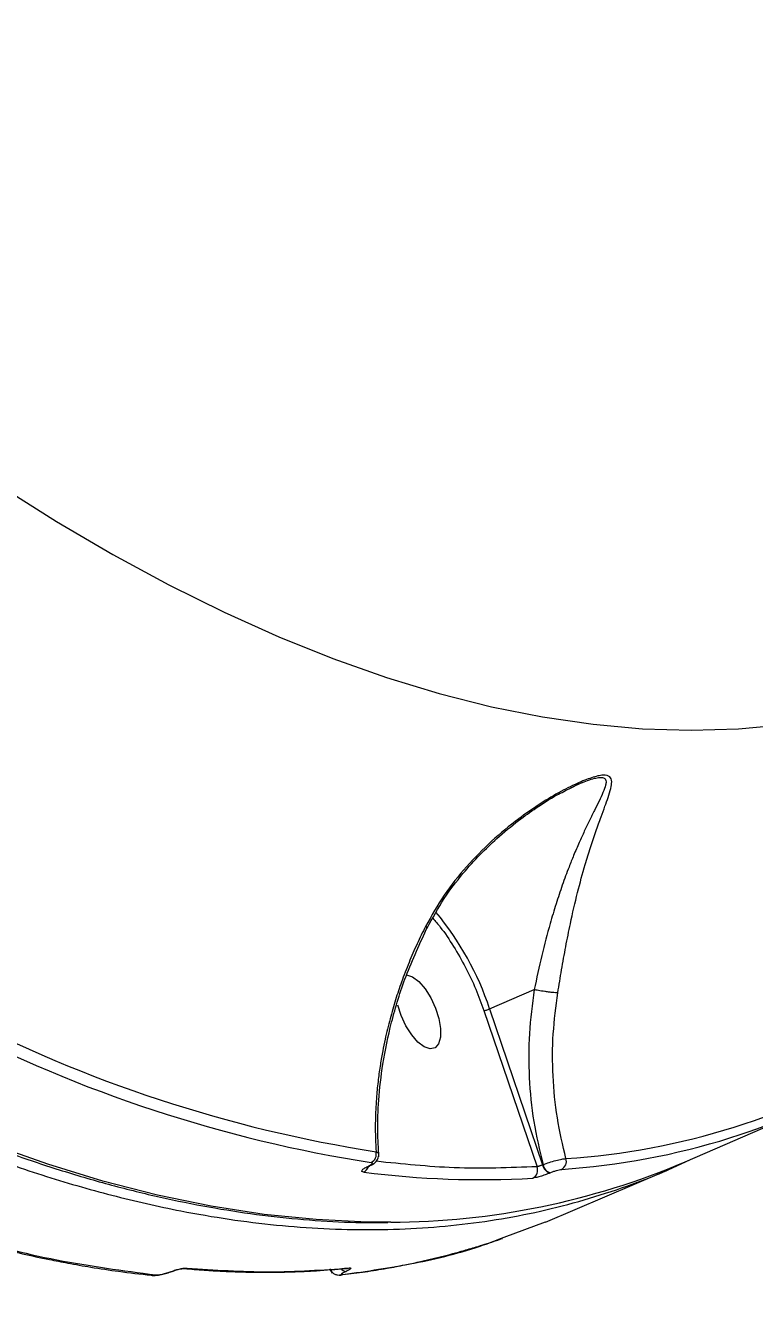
# Model space of a CAD drawing. Header units: millimetres. Extents: x -6332 to 8932, y -6739 to 7096.
# Drawn here: x -2958.7 to -2876, y -2820.2 to -2676.1 of the extents above; entities that cross this region are included whole.
import ezdxf

# ---------------------------------------------------------------- set-up
doc = ezdxf.new("R2010")
doc.units = ezdxf.units.MM
for name, color, linetype in [('DIKOM_ОБЪЕКТ', 7, 'Continuous'), ('DIKOM_РАЗМЕР_ЗОНА', 7, 'Continuous'), ('DIKOM_РАЗМЕР_ОБЪЕКТА', 7, 'Continuous')]:
    doc.layers.add(name, color=color, linetype=linetype)
doc.styles.add('style1', font='arial.ttf', dxfattribs={"width": 0.8})
doc.dimstyles.new('1-50', dxfattribs={"dimtxt": 300, "dimasz": 200, "dimexe": 100, "dimexo": 0, "dimgap": 100, "dimtad": 1, "dimtxsty": 'style1', "dimcen": 200, "dimclrd": 7, "dimclre": 7, "dimclrt": 7, "dimadec": 1, "dimazin": 2, "dimtfac": 1, "dimtmove": 0, "dimatfit": 2, "dimfxl": 0, "dimlwd": 25, "dimlwe": 18, "dimarcsym": 0})

# ---------------------------------------------------------------- blocks, each defined once
blk = doc.blocks.new('*D9')
at = {"layer": 'Defpoints', "color": 0, "transparency": 16777216}
for p in [(777.17, 5593.97), (-4228.73, -3389.78), (7301.72, -3389.78)]:
    blk.add_point(p, dxfattribs=at)
at = {"layer": 'DIKOM_РАЗМЕР_ОБЪЕКТА', "color": 7, "lineweight": 18, "transparency": 16777216}
for p, q in [((777.17, 5593.97), (7401.72, 5593.97)), ((-4228.73, -3389.78), (7401.72, -3389.78))]:
    blk.add_line(p, q, dxfattribs=at)
at = {"layer": 'DIKOM_РАЗМЕР_ОБЪЕКТА', "color": 7, "lineweight": 25, "transparency": 16777216}
blk.add_line((7301.72, 5393.97), (7301.72, -3189.78), dxfattribs=at)
at = {"layer": 'DIKOM_РАЗМЕР_ОБЪЕКТА', "color": 7, "transparency": 16777216}
for points in [[(7268.39, 5393.97), (7335.06, 5393.97), (7301.72, 5593.97)], [(7268.39, -3189.78), (7335.06, -3189.78), (7301.72, -3389.78)]]:
    blk.add_solid(points, dxfattribs=at)
at = {"layer": 'DIKOM_РАЗМЕР_ОБЪЕКТА', "color": 7, "transparency": 16777216, "insert": (7048.55, 1153.71), "char_height": 300, "attachment_point": 5, "rotation": 90, "style": 'style1'}
blk.add_mtext('9000', dxfattribs=at)
blk = doc.blocks.new('*D10')
at = {"layer": 'Defpoints', "color": 0, "transparency": 16777216}
for p in [(4034.78, 3636.59), (-4490.85, -1960.46), (4034.78, -5533.39)]:
    blk.add_point(p, dxfattribs=at)
at = {"layer": 'DIKOM_РАЗМЕР_ОБЪЕКТА', "color": 7, "lineweight": 18, "transparency": 16777216}
for p, q in [((4034.78, 3636.59), (4034.78, -5633.39)), ((-4490.85, -1960.46), (-4490.85, -5633.39))]:
    blk.add_line(p, q, dxfattribs=at)
at = {"layer": 'DIKOM_РАЗМЕР_ОБЪЕКТА', "color": 7, "lineweight": 25, "transparency": 16777216}
blk.add_line((-4290.85, -5533.39), (3834.78, -5533.39), dxfattribs=at)
at = {"layer": 'DIKOM_РАЗМЕР_ОБЪЕКТА', "color": 7, "transparency": 16777216}
for points in [[(-4290.85, -5500.05), (-4290.85, -5566.72), (-4490.85, -5533.39)], [(3834.78, -5500.05), (3834.78, -5566.72), (4034.78, -5533.39)]]:
    blk.add_solid(points, dxfattribs=at)
at = {"layer": 'DIKOM_РАЗМЕР_ОБЪЕКТА', "color": 7, "transparency": 16777216, "insert": (308.03, -5280.21), "char_height": 300, "attachment_point": 5, "style": 'style1'}
blk.add_mtext('8500', dxfattribs=at)
blk = doc.blocks.new('*D11')
at = {"layer": 'Defpoints', "color": 0, "transparency": 16777216}
for p in [(1114.35, 7096.35), (-4349.59, -4627.34), (8831.76, -4627.34)]:
    blk.add_point(p, dxfattribs=at)
at = {"layer": 'DIKOM_РАЗМЕР_ЗОНА', "color": 7, "lineweight": 18, "transparency": 16777216}
for p, q in [((1114.35, 7096.35), (8931.76, 7096.35)), ((-4349.59, -4627.34), (8931.76, -4627.34))]:
    blk.add_line(p, q, dxfattribs=at)
at = {"layer": 'DIKOM_РАЗМЕР_ЗОНА', "color": 7, "lineweight": 25, "transparency": 16777216}
blk.add_line((8831.76, 6896.35), (8831.76, -4427.34), dxfattribs=at)
at = {"layer": 'DIKOM_РАЗМЕР_ЗОНА', "color": 7, "transparency": 16777216}
for points in [[(8798.42, 6896.35), (8865.09, 6896.35), (8831.76, 7096.35)], [(8798.42, -4427.34), (8865.09, -4427.34), (8831.76, -4627.34)]]:
    blk.add_solid(points, dxfattribs=at)
at = {"layer": 'DIKOM_РАЗМЕР_ЗОНА', "color": 7, "transparency": 16777216, "insert": (8578.59, 1308.2), "char_height": 300, "attachment_point": 5, "rotation": 90, "style": 'style1'}
blk.add_mtext('11750', dxfattribs=at)
blk = doc.blocks.new('*D12')
at = {"layer": 'Defpoints', "color": 0, "transparency": 16777216}
for p in [(6134.38, 3354.85), (-6332, -2644.93), (6134.38, -6639)]:
    blk.add_point(p, dxfattribs=at)
at = {"layer": 'DIKOM_РАЗМЕР_ЗОНА', "color": 7, "lineweight": 18, "transparency": 16777216}
for p, q in [((6134.38, 3354.85), (6134.38, -6739)), ((-6332, -2644.93), (-6332, -6739))]:
    blk.add_line(p, q, dxfattribs=at)
at = {"layer": 'DIKOM_РАЗМЕР_ЗОНА', "color": 7, "lineweight": 25, "transparency": 16777216}
blk.add_line((-6132, -6639), (5934.38, -6639), dxfattribs=at)
at = {"layer": 'DIKOM_РАЗМЕР_ЗОНА', "color": 7, "transparency": 16777216}
for points in [[(-6132, -6605.67), (-6132, -6672.33), (-6332, -6639)], [(5934.38, -6605.67), (5934.38, -6672.33), (6134.38, -6639)]]:
    blk.add_solid(points, dxfattribs=at)
at = {"layer": 'DIKOM_РАЗМЕР_ЗОНА', "color": 7, "transparency": 16777216, "insert": (-98.81, -6385.83), "char_height": 300, "attachment_point": 5, "style": 'style1'}
blk.add_mtext('12500', dxfattribs=at)

msp = doc.modelspace()

# ---------------------------------------------------------------- linework, layer by layer
at = {"layer": 'DIKOM_ОБЪЕКТ', "color": 7, "linetype": 'Continuous', "lineweight": 15}
for p, q in [((-2896.791, -2762.621), (-2895.898, -2762.169)), ((-2906.027, -2787.706), (-2900.98, -2785.521)), ((-2900.974, -2785.521), (-2900.98, -2785.521)), ((-2906.672, -2787.888), (-2900.646, -2805.622)), ((-2906.027, -2787.706), (-2900.013, -2805.402)), ((-2883.846, -2805.067), (-2870.592, -2799.327)), ((-2899.968, -2805.382), (-2900.013, -2805.402)), ((-2885.674, -2805.938), (-2883.322, -2804.84)), ((-2919.849, -2805.585), (-2919.783, -2805.556)), ((-2919.734, -2805.571), (-2919.668, -2805.542)), ((-2899.689, -2811.907), (-2886.223, -2806.168)), ((-2899.215, -2806.333), (-2899.169, -2806.313)), ((-2904.39, -2813.631), (-2899.698, -2811.885)), ((-2924.211, -2817.217), (-2923.891, -2817.691)), ((-2923.062, -2817.922), (-2923.093, -2817.919))]:
    msp.add_line(p, q, dxfattribs=at)
at = {"layer": 'DIKOM_ОБЪЕКТ', "color": 7, "linetype": 'Continuous', "lineweight": 15, "flags": 128}
for points in [[(-2961.601, -2728.337), (-2955.169, -2732.39), (-2948.782, -2736.134), (-2942.446, -2739.563), (-2936.167, -2742.676), (-2929.951, -2745.469), (-2923.804, -2747.941), (-2917.731, -2750.088), (-2911.738, -2751.908), (-2905.831, -2753.401), (-2900.014, -2754.564), (-2894.295, -2755.397), (-2888.677, -2755.898), (-2883.166, -2756.068), (-2877.768, -2755.906), (-2872.486, -2755.412)], [(-2915.502, -2783.835), (-2915.446, -2783.838), (-2914.783, -2784.057), (-2914.065, -2784.597), (-2913.351, -2785.417), (-2912.699, -2786.448), (-2912.161, -2787.608), (-2911.781, -2788.804), (-2911.59, -2789.937), (-2911.603, -2790.916), (-2911.819, -2791.662), (-2912.221, -2792.114), (-2912.777, -2792.236), (-2913.44, -2792.019), (-2914.157, -2791.478), (-2914.871, -2790.659), (-2915.524, -2789.627), (-2916.062, -2788.466), (-2916.442, -2787.271), (-2916.442, -2787.271)], [(-2917.253, -2811.91), (-2919.923, -2811.897), (-2925.718, -2811.626), (-2931.619, -2811.027), (-2937.62, -2810.097), (-2943.716, -2808.838), (-2949.903, -2807.251), (-2956.174, -2805.338), (-2962.525, -2803.1)], [(-2919.849, -2805.585), (-2919.776, -2805.584), (-2919.734, -2805.571)], [(-2919.783, -2805.556), (-2919.71, -2805.555), (-2919.661, -2805.539)], [(-2942.149, -2817.508), (-2942.083, -2817.508), (-2942.059, -2817.496)], [(-2922.672, -2817.862), (-2922.832, -2817.911), (-2922.996, -2817.925)]]:
    msp.add_lwpolyline(points, dxfattribs=at)
at = {"layer": 'DIKOM_ОБЪЕКТ', "color": 7, "linetype": 'Continuous', "lineweight": 15}
for centre, radius, start, end in [((-2937.891, -2798.215), 33.552, 18.25301, 39.81294), ((-2894.919, -2650.187), 155.592, 242.46382, 261.12853), ((-2895.426, -2651.052), 155.951, 242.46532, 261.12819), ((-2902.831, -2722.644), 82.237, 273.81045, 300.92495), ((-2903.358, -2723.687), 82.416, 273.81033, 300.9259), ((-2919.953, -2804.179), 1.07, 296.37597, 14.09879), ((-2917.464, -2725.911), 85.999, 270.14018, 293.01083), ((-2898.809, -2805.177), 1.225, 190.5928, 250.64936), ((-2898.765, -2805.158), 1.223, 190.54539, 250.69888), ((-2898.336, -2805.009), 1.019, 296.54807, 17.73664), ((-2920.738, -2805.317), 0.998, 294.98484, 343.5849), ((-2907.058, -2704.629), 102.454, 262.56476, 273.3108), ((-2901.602, -2805.995), 1.026, 296.66089, 21.31784), ((-2944.247, -2817.194), 0.76, 255.17011, 293.75764), ((-2940.675, -2816.417), 0.768, 265.57317, 293.60342), ((-2922.26, -2816.679), 0.813, 216.69407, 266.92118), ((-2922.245, -2816.375), 0.796, 260.81914, 293.06563)]:
    msp.add_arc(centre, radius, start, end, dxfattribs=at)
for points, knots in [([(-3191.908, -2551.577), (-3191.199, -2552.954), (-3188.985, -2557.253), (-3185.162, -2564.437), (-3180.424, -2573.157), (-3175.548, -2581.887), (-3170.551, -2590.607), (-3165.441, -2599.293), (-3160.226, -2607.926), (-3154.913, -2616.489), (-3149.51, -2624.969), (-3144.021, -2633.351), (-3138.455, -2641.626), (-3132.816, -2649.78), (-3127.109, -2657.806), (-3121.342, -2665.695), (-3115.516, -2673.436), (-3109.64, -2681.024), (-3103.716, -2688.45), (-3097.752, -2695.707), (-3091.75, -2702.787), (-3085.716, -2709.686), (-3079.655, -2716.399), (-3073.572, -2722.917), (-3067.47, -2729.236), (-3061.356, -2735.353), (-3055.232, -2741.26), (-3049.104, -2746.955), (-3042.976, -2752.433), (-3036.853, -2757.689), (-3030.738, -2762.72), (-3024.636, -2767.523), (-3018.552, -2772.095), (-3012.488, -2776.43), (-3006.449, -2780.529), (-3000.439, -2784.387), (-2994.461, -2788.003), (-2988.52, -2791.373), (-2982.618, -2794.496), (-2976.759, -2797.368), (-2970.947, -2799.991), (-2965.184, -2802.359), (-2959.473, -2804.473), (-2953.817, -2806.329), (-2948.219, -2807.93), (-2942.681, -2809.267), (-2937.206, -2810.345), (-2931.795, -2811.161), (-2926.454, -2811.701), (-2921.706, -2811.979), (-2918.778, -2811.956), (-2917.573, -2811.947)], [0, 0, 0, 0, 0.0090736, 0.0283114, 0.0478363, 0.0675914, 0.0875366, 0.1076412, 0.1278777, 0.1482269, 0.1686719, 0.1891964, 0.2097921, 0.2304463, 0.2511524, 0.2719038, 0.2926915, 0.3135132, 0.3343625, 0.3552359, 0.3761282, 0.3970384, 0.4179636, 0.4388991, 0.4598442, 0.4807975, 0.5017559, 0.5227189, 0.5436845, 0.5646519, 0.5856202, 0.6065893, 0.6275583, 0.6485265, 0.6694947, 0.690463, 0.7114326, 0.7324033, 0.7533772, 0.7743554, 0.7953407, 0.8163349, 0.8373419, 0.8583651, 0.8794092, 0.9004789, 0.9215808, 0.9427214, 0.9639083, 0.9851504, 1, 1, 1, 1]), ([(-3119.346, -2670.663), (-3115.395, -2675.823), (-3107.487, -2686.151), (-3095.417, -2700.76), (-3083.223, -2714.683), (-3070.921, -2727.819), (-3058.549, -2740.143), (-3046.139, -2751.612), (-3033.725, -2762.193), (-3021.341, -2771.85), (-3009.022, -2780.555), (-2998.18, -2787.405), (-2988.776, -2792.749), (-2980.752, -2796.893), (-2972.735, -2800.604), (-2964.739, -2803.861), (-2956.778, -2806.648), (-2948.866, -2808.942), (-2939.953, -2810.967), (-2930.111, -2812.425), (-2919.453, -2812.948), (-2909.037, -2812.338), (-2898.904, -2810.571), (-2891.311, -2808.2), (-2886.949, -2806.513), (-2885.783, -2805.98), (-2885.68, -2805.933)], [0, 0, 0, 0, 0.0486649, 0.0974137, 0.1462442, 0.1951586, 0.2441568, 0.2932371, 0.3424016, 0.3916484, 0.4409793, 0.490393, 0.5231679, 0.556285, 0.5897444, 0.6235461, 0.6576903, 0.6921764, 0.7270045, 0.7763363, 0.8263385, 0.8770113, 0.9283548, 0.9803687, 0.9982737, 1, 1, 1, 1]), ([(-2898.289, -2785.871), (-2898.148, -2785.002), (-2897.859, -2783.228), (-2897.386, -2780.598), (-2896.793, -2777.627), (-2896.061, -2774.468), (-2895.286, -2771.632), (-2894.58, -2769.358), (-2893.969, -2767.547), (-2893.411, -2766.001), (-2892.94, -2764.726), (-2892.552, -2763.639), (-2892.261, -2762.699), (-2892.15, -2762.015), (-2892.21, -2761.598), (-2892.416, -2761.258), (-2892.919, -2761.127), (-2893.742, -2761.253), (-2894.452, -2761.455), (-2895.243, -2761.745), (-2896.481, -2762.271), (-2898.267, -2763.183), (-2900.509, -2764.54), (-2903.078, -2766.34), (-2905.849, -2768.631), (-2908.695, -2771.525), (-2911.27, -2774.73), (-2912.624, -2777.138), (-2913.301, -2778.341)], [0, 0, 0, 0, 0.040044, 0.081696, 0.1253554, 0.1880238, 0.2501103, 0.2913171, 0.3332932, 0.3746774, 0.4071076, 0.4370762, 0.4709434, 0.4998282, 0.5163406, 0.5313536, 0.5627199, 0.5779154, 0.5941648, 0.6090089, 0.6253523, 0.6651591, 0.7080112, 0.7505706, 0.8125546, 0.8748104, 0.9374386, 1, 1, 1, 1]), ([(-2895.87, -2762.16), (-2895.814, -2762.135), (-2895.482, -2761.986), (-2894.882, -2761.757), (-2894.133, -2761.518), (-2893.51, -2761.412), (-2893.155, -2761.444), (-2892.966, -2761.544), (-2892.845, -2761.684), (-2892.793, -2761.926), (-2892.862, -2762.404), (-2893.14, -2763.129), (-2893.601, -2764.104), (-2894.13, -2765.165), (-2894.697, -2766.309), (-2895.279, -2767.527), (-2895.883, -2768.851), (-2896.464, -2770.207), (-2897.107, -2771.808), (-2897.779, -2773.622), (-2898.496, -2775.768), (-2899.285, -2778.398), (-2900.131, -2781.615), (-2900.692, -2784.215), (-2900.974, -2785.521)], [0, 0, 0, 0, 0.0052058, 0.0306151, 0.0576366, 0.0821699, 0.107078, 0.1200527, 0.1335982, 0.1576113, 0.1849468, 0.2362593, 0.2871792, 0.3380148, 0.3889832, 0.4400922, 0.490961, 0.5458482, 0.5921875, 0.6615362, 0.7289504, 0.7957688, 0.8974508, 1, 1, 1, 1]), ([(-2896.804, -2762.599), (-2896.711, -2762.55), (-2896.396, -2762.381), (-2896.088, -2762.252), (-2895.87, -2762.16)], [0, 0, 0, 0, 0.2930962, 1, 1, 1, 1]), ([(-2913.104, -2778.524), (-2912.491, -2777.388), (-2911.313, -2775.208), (-2909.211, -2772.476), (-2907.18, -2770.223), (-2905.072, -2768.207), (-2902.94, -2766.437), (-2900.665, -2764.809), (-2898.658, -2763.529), (-2897.335, -2762.886), (-2896.791, -2762.621)], [0, 0, 0, 0, 0.162828, 0.3124971, 0.437095, 0.549646, 0.6885917, 0.7962939, 0.9161804, 1, 1, 1, 1]), ([(-2912.47, -2777.425), (-2912.187, -2777.75), (-2911.373, -2778.686), (-2910.11, -2780.574), (-2908.751, -2782.947), (-2907.581, -2785.415), (-2906.971, -2787.076), (-2906.672, -2787.888)], [0, 0, 0, 0, 0.1213089, 0.3495132, 0.5740264, 0.7918164, 1, 1, 1, 1]), ([(-2913.301, -2778.341), (-2913.626, -2779), (-2914.292, -2780.35), (-2915.202, -2782.461), (-2916.014, -2784.578), (-2916.73, -2786.713), (-2917.359, -2788.878), (-2917.829, -2790.819), (-2918.181, -2792.543), (-2918.445, -2794.065), (-2918.685, -2795.782), (-2918.887, -2797.794), (-2918.989, -2799.701), (-2919.006, -2801.287), (-2918.987, -2802.588), (-2918.942, -2803.411), (-2918.915, -2803.918)], [0, 0, 0, 0, 0.0796134, 0.1629862, 0.2501786, 0.3277345, 0.4111671, 0.5005287, 0.5514291, 0.6100365, 0.6763022, 0.7503188, 0.8443632, 0.9003155, 0.9386335, 1, 1, 1, 1]), ([(-2918.598, -2804.483), (-2918.651, -2803.517), (-2918.768, -2801.415), (-2918.64, -2797.899), (-2918.174, -2793.772), (-2917.184, -2789.053), (-2915.571, -2783.785), (-2913.917, -2780.227), (-2913.048, -2778.357)], [0, 0, 0, 0, 0.1148134, 0.2497001, 0.4054831, 0.5835404, 0.7811557, 1, 1, 1, 1]), ([(-2913.151, -2778.496), (-2913.142, -2778.492), (-2913.112, -2778.479), (-2913.224, -2778.398), (-2913.301, -2778.341)], [0, 0, 0, 0, 0.3053397, 1, 1, 1, 1]), ([(-2900.98, -2785.521), (-2901.197, -2787.177), (-2901.63, -2790.481), (-2901.604, -2795.51), (-2901.122, -2800.515), (-2900.353, -2803.76), (-2899.968, -2805.382)], [0, 0, 0, 0, 0.2498413, 0.4987408, 0.749444, 1, 1, 1, 1]), ([(-2898.289, -2785.871), (-2898.376, -2785.871), (-2898.549, -2785.87), (-2898.924, -2785.839), (-2899.341, -2785.793), (-2899.867, -2785.721), (-2900.439, -2785.627), (-2900.816, -2785.552), (-2900.974, -2785.521)], [0, 0, 0, 0, 0.1588958, 0.3167188, 0.4673394, 0.6058538, 0.8350546, 1, 1, 1, 1]), ([(-2897.366, -2804.699), (-2897.727, -2803.159), (-2898.448, -2800.079), (-2898.895, -2795.319), (-2898.909, -2790.554), (-2898.495, -2787.426), (-2898.289, -2785.871)], [0, 0, 0, 0, 0.2508563, 0.5017277, 0.7524442, 1, 1, 1, 1]), ([(-2906.672, -2787.888), (-2906.636, -2787.886), (-2906.562, -2787.88), (-2906.39, -2787.837), (-2906.199, -2787.778), (-2906.084, -2787.73), (-2906.027, -2787.706)], [0, 0, 0, 0, 0.2499125, 0.4999919, 0.749723, 1, 1, 1, 1]), ([(-2918.915, -2803.918), (-2918.791, -2803.978), (-2918.624, -2804.059), (-2918.645, -2804.181), (-2918.651, -2804.213)], [0, 0, 0, 0, 0.7431125, 1, 1, 1, 1]), ([(-2990.033, -2804.747), (-2988.8, -2805.302), (-2986.541, -2806.318), (-2983.488, -2807.604), (-2981.055, -2808.582), (-2979.076, -2809.35), (-2977.331, -2810.003), (-2974.816, -2810.916), (-2971.495, -2812.048), (-2967.604, -2813.254), (-2963.962, -2814.279), (-2960.667, -2815.118), (-2958.018, -2815.724), (-2955.8, -2816.19), (-2953.721, -2816.597), (-2951.097, -2817.055), (-2947.934, -2817.536), (-2945.667, -2817.791), (-2944.442, -2817.929)], [0, 0, 0, 0, 0.0778197, 0.1424709, 0.194005, 0.2330229, 0.2692073, 0.3060719, 0.395034, 0.4843424, 0.5601209, 0.6347661, 0.7028329, 0.7371083, 0.7837793, 0.8431199, 0.9151718, 1, 1, 1, 1]), ([(-2989.43, -2804.743), (-2985.575, -2806.419), (-2977.805, -2809.798), (-2966.367, -2813.557), (-2955, -2816.436), (-2947.645, -2817.403), (-2943.941, -2817.89)], [0, 0, 0, 0, 0.2444827, 0.4926435, 0.744483, 1, 1, 1, 1]), ([(-2919.477, -2805.138), (-2919.424, -2805.151), (-2919.318, -2805.179), (-2919.33, -2805.265), (-2919.407, -2805.345), (-2919.501, -2805.414), (-2919.626, -2805.485), (-2919.731, -2805.532), (-2919.783, -2805.556)], [0, 0, 0, 0, 0.2500869, 0.4992517, 0.6248293, 0.749507, 0.8746353, 1, 1, 1, 1]), ([(-2919.661, -2805.539), (-2919.541, -2805.482), (-2919.287, -2805.361), (-2918.94, -2805.094), (-2918.716, -2804.78), (-2918.615, -2804.468), (-2918.617, -2804.297), (-2918.618, -2804.21)], [0, 0, 0, 0, 0.2037159, 0.4338405, 0.7001823, 0.8471729, 1, 1, 1, 1]), ([(-2900.646, -2805.622), (-2903.758, -2805.738), (-2909.705, -2805.959), (-2915.938, -2805.312), (-2918.908, -2805.004)], [0, 0, 0, 0, 0.523355, 1, 1, 1, 1]), ([(-2900.013, -2805.402), (-2900.068, -2805.425), (-2900.153, -2805.461), (-2900.276, -2805.507), (-2900.384, -2805.547), (-2900.487, -2805.58), (-2900.582, -2805.608), (-2900.623, -2805.617), (-2900.646, -2805.622)], [0, 0, 0, 0, 0.2402636, 0.3677035, 0.5000363, 0.6876445, 0.8283113, 1, 1, 1, 1]), ([(-2899.968, -2805.382), (-2899.735, -2805.296), (-2899.268, -2805.125), (-2898.5, -2804.903), (-2897.806, -2804.742), (-2897.513, -2804.713), (-2897.366, -2804.699)], [0, 0, 0, 0, 0.2497791, 0.4995412, 0.7495549, 1, 1, 1, 1]), ([(-2920.317, -2806.222), (-2920.398, -2806.202), (-2920.559, -2806.161), (-2920.54, -2806.033), (-2920.423, -2805.907), (-2920.279, -2805.803), (-2920.09, -2805.694), (-2919.929, -2805.621), (-2919.849, -2805.585)], [0, 0, 0, 0, 0.2500082, 0.4991486, 0.6248636, 0.7495393, 0.874956, 1, 1, 1, 1]), ([(-2919.908, -2805.621), (-2919.908, -2805.622), (-2919.908, -2805.635), (-2919.861, -2805.622), (-2919.773, -2805.587), (-2919.727, -2805.568)], [0, 0, 0, 0, 0.0364746, 0.4832107, 1, 1, 1, 1]), ([(-2899.215, -2806.333), (-2899.388, -2806.404), (-2899.734, -2806.545), (-2900.302, -2806.734), (-2900.815, -2806.873), (-2901.033, -2806.899), (-2901.141, -2806.912)], [0, 0, 0, 0, 0.2504664, 0.5001941, 0.7500151, 1, 1, 1, 1]), ([(-2899.169, -2806.313), (-2899.053, -2806.265), (-2898.822, -2806.17), (-2898.442, -2806.044), (-2898.099, -2805.95), (-2897.953, -2805.93), (-2897.881, -2805.921)], [0, 0, 0, 0, 0.2507535, 0.5000752, 0.7499601, 1, 1, 1, 1]), ([(-2922.697, -2817.867), (-2921.845, -2817.763), (-2920.156, -2817.555), (-2917.811, -2817.173), (-2915.786, -2816.792), (-2914.154, -2816.449), (-2912.767, -2816.13), (-2911.481, -2815.816), (-2910.202, -2815.479), (-2908.833, -2815.096), (-2907.179, -2814.609), (-2905.72, -2814.163), (-2904.805, -2813.84), (-2904.582, -2813.762)], [0, 0, 0, 0, 0.1366748, 0.2710988, 0.3819625, 0.4692797, 0.5413791, 0.6131599, 0.6849385, 0.7570136, 0.8463404, 0.9626818, 1, 1, 1, 1]), ([(-2922.672, -2817.862), (-2919.966, -2817.471), (-2914.52, -2816.683), (-2908.451, -2815.188), (-2905.163, -2813.928), (-2904.39, -2813.631)], [0, 0, 0, 0, 0.4302831, 0.8660032, 1, 1, 1, 1]), ([(-2944.312, -2817.951), (-2944.173, -2817.955), (-2943.897, -2817.962), (-2943.299, -2817.866), (-2942.654, -2817.707), (-2942.256, -2817.566), (-2942.059, -2817.496)], [0, 0, 0, 0, 0.2568335, 0.5090665, 0.7567389, 1, 1, 1, 1]), ([(-2943.941, -2817.89), (-2943.838, -2817.892), (-2943.633, -2817.897), (-2943.167, -2817.818), (-2942.648, -2817.686), (-2942.315, -2817.567), (-2942.149, -2817.508)], [0, 0, 0, 0, 0.2500252, 0.4999863, 0.7496924, 1, 1, 1, 1]), ([(-2942.149, -2817.508), (-2941.983, -2817.448), (-2941.652, -2817.329), (-2941.135, -2817.198), (-2940.672, -2817.118), (-2940.469, -2817.12), (-2940.367, -2817.121)], [0, 0, 0, 0, 0.2503727, 0.5000656, 0.7499984, 1, 1, 1, 1]), ([(-2942.059, -2817.496), (-2941.924, -2817.447), (-2941.66, -2817.35), (-2941.266, -2817.245), (-2940.933, -2817.183), (-2940.799, -2817.184), (-2940.733, -2817.184)], [0, 0, 0, 0, 0.2605843, 0.513378, 0.760027, 1, 1, 1, 1]), ([(-2940.667, -2817.177), (-2939.918, -2817.24), (-2938.475, -2817.361), (-2936.483, -2817.474), (-2934.805, -2817.541), (-2933.472, -2817.575), (-2932.139, -2817.594), (-2930.494, -2817.595), (-2928.263, -2817.551), (-2925.483, -2817.429), (-2923.472, -2817.255), (-2922.373, -2817.161)], [0, 0, 0, 0, 0.1194447, 0.2299129, 0.3203909, 0.3908953, 0.4464318, 0.5377881, 0.6604765, 0.8145254, 1, 1, 1, 1]), ([(-2940.367, -2817.121), (-2937.242, -2817.334), (-2930.952, -2817.762), (-2924.952, -2817.326), (-2921.934, -2817.107)], [0, 0, 0, 0, 0.4968014, 1, 1, 1, 1]), ([(-2924.051, -2817.411), (-2923.997, -2817.485), (-2923.888, -2817.635), (-2923.619, -2817.811), (-2923.291, -2817.925), (-2923.049, -2817.925), (-2922.929, -2817.924)], [0, 0, 0, 0, 0.2465278, 0.499449, 0.7530417, 1, 1, 1, 1]), ([(-2922.304, -2817.491), (-2922.429, -2817.551), (-2922.68, -2817.669), (-2922.857, -2817.798), (-2922.873, -2817.871), (-2922.739, -2817.865), (-2922.672, -2817.862)], [0, 0, 0, 0, 0.249778, 0.4996764, 0.749575, 1, 1, 1, 1]), ([(-2921.934, -2817.107), (-2921.865, -2817.106), (-2921.728, -2817.102), (-2921.743, -2817.178), (-2921.922, -2817.309), (-2922.177, -2817.431), (-2922.304, -2817.491)], [0, 0, 0, 0, 0.2503758, 0.5002379, 0.7501591, 1, 1, 1, 1])]:
    msp.add_open_spline(points, degree=3, knots=knots, dxfattribs=at)

# ---------------------------------------------------------------- dimensions: what is measured, and where the dimension line sits
at = {"layer": 'DIKOM_РАЗМЕР_ЗОНА'}
dim = msp.add_linear_dim(base=(8831.757, -4627.344), p1=(1114.346, 7096.351), p2=(-4349.589, -4627.344), angle=90, text='11750', dimstyle='1-50', dxfattribs=at)
dim.commit()
dim.dimension.update_dxf_attribs({"geometry": '*D11', "text_midpoint": (8831.757, 1308.196), "dimtype": 160})
dim = msp.add_linear_dim(base=(6134.379, -6639), p1=(-6332, -2644.933), p2=(6134.379, 3354.853), text='12500', dimstyle='1-50', dxfattribs=at)
dim.commit()
dim.dimension.update_dxf_attribs({"geometry": '*D12', "text_midpoint": (-98.81, -6639), "dimtype": 160})
at = {"layer": 'DIKOM_РАЗМЕР_ОБЪЕКТА'}
dim = msp.add_linear_dim(base=(7301.722, -3389.779), p1=(777.17, 5593.968), p2=(-4228.728, -3389.779), angle=90, text='9000', dimstyle='1-50', dxfattribs=at)
dim.commit()
dim.dimension.update_dxf_attribs({"geometry": '*D9', "text_midpoint": (7301.722, 1153.714), "dimtype": 160})
dim = msp.add_linear_dim(base=(4034.777, -5533.386), p1=(-4490.848, -1960.464), p2=(4034.777, 3636.587), text='8500', dimstyle='1-50', dxfattribs=at)
dim.commit()
dim.dimension.update_dxf_attribs({"geometry": '*D10', "text_midpoint": (308.034, -5533.386), "dimtype": 160})

doc.saveas('drawing.dxf')
